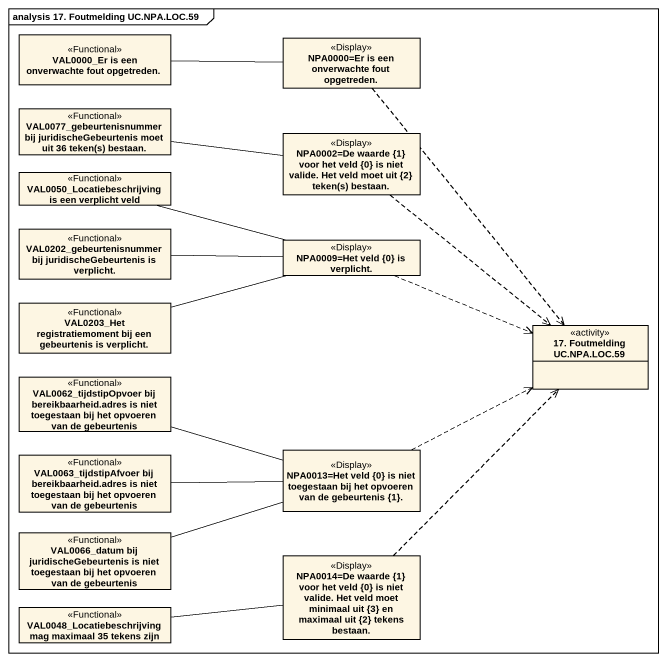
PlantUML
@startuml
mainframe analysis 17. Foutmelding UC.NPA.LOC.59
hide circle
hide empty members
class "VAL0000_Er is een onverwachte fout opgetreden." as VAL0000_Er_is_een <<Functional>>
class "NPA0000=Er is een onverwachte fout opgetreden." as NPA0000_Er_is_een <<Display>>
class "VAL0077_gebeurtenisnummer bij juridischeGebeurtenis moet uit 36 teken(s) bestaan." as VAL0077_gebeurtenisnummer <<Functional>>
class "NPA0002=De waarde {1} voor het veld {0} is niet valide. Het veld moet uit {2} teken(s) bestaan." as NPA0002_De_waarde_1_voor <<Display>>
class "VAL0050_Locatiebeschrijving is een verplicht veld" as VAL0050_Locatiebeschrijving <<Functional>>
class "VAL0202_gebeurtenisnummer bij juridischeGebeurtenis is verplicht." as VAL0202_gebeurtenisnummer <<Functional>>
class "NPA0009=Het veld {0} is verplicht." as NPA0009_Het_veld_0_is <<Display>>
class "VAL0203_Het registratiemoment bij een gebeurtenis is verplicht." as VAL0203_Het <<Functional>>
class "17. Foutmelding UC.NPA.LOC.59" as c17_Foutmelding_UC_NPA_LOC_59 <<activity>>
class "VAL0062_tijdstipOpvoer bij bereikbaarheid.adres is niet toegestaan bij het opvoeren van de gebeurtenis" as VAL0062_tijdstipOpvoer_bij <<Functional>>
class "VAL0063_tijdstipAfvoer bij bereikbaarheid.adres is niet toegestaan bij het opvoeren van de gebeurtenis" as VAL0063_tijdstipAfvoer_bij <<Functional>>
class "NPA0013=Het veld {0} is niet toegestaan bij het opvoeren van de gebeurtenis {1}." as NPA0013_Het_veld_0_is_niet <<Display>>
class "VAL0066_datum bij juridischeGebeurtenis is niet toegestaan bij het opvoeren van de gebeurtenis" as VAL0066_datum_bij <<Functional>>
class "NPA0014=De waarde {1} voor het veld {0} is niet valide. Het veld moet minimaal uit {3} en maximaal uit {2} tekens bestaan." as NPA0014_De_waarde_1_voor <<Display>>
class "VAL0048_Locatiebeschrijving mag maximaal 35 tekens zijn" as VAL0048_Locatiebeschrijving <<Functional>>
VAL0000_Er_is_een -right- NPA0000_Er_is_een
NPA0000_Er_is_een ..> c17_Foutmelding_UC_NPA_LOC_59
VAL0077_gebeurtenisnummer -right- NPA0002_De_waarde_1_voor
NPA0002_De_waarde_1_voor ..> c17_Foutmelding_UC_NPA_LOC_59
VAL0050_Locatiebeschrijving -right- NPA0009_Het_veld_0_is
VAL0202_gebeurtenisnummer -right- NPA0009_Het_veld_0_is
NPA0009_Het_veld_0_is .right.> c17_Foutmelding_UC_NPA_LOC_59
VAL0203_Het -right- NPA0009_Het_veld_0_is
VAL0062_tijdstipOpvoer_bij -right- NPA0013_Het_veld_0_is_niet
VAL0063_tijdstipAfvoer_bij -right- NPA0013_Het_veld_0_is_niet
NPA0013_Het_veld_0_is_niet .right.> c17_Foutmelding_UC_NPA_LOC_59
VAL0066_datum_bij -right- NPA0013_Het_veld_0_is_niet
NPA0014_De_waarde_1_voor .up.> c17_Foutmelding_UC_NPA_LOC_59
VAL0048_Locatiebeschrijving -right- NPA0014_De_waarde_1_voor
@enduml
